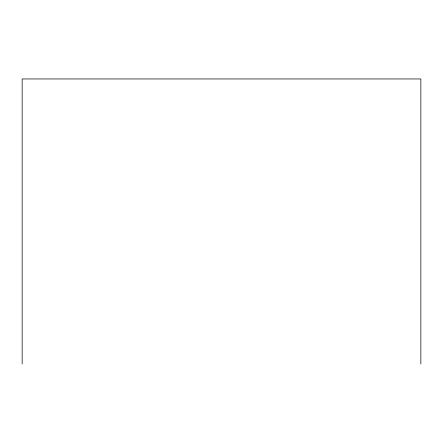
<?xml version="1.0" encoding="UTF-8"?>
<svg xmlns="http://www.w3.org/2000/svg" width="443" height="443" viewBox="0 0 443 443"><rect width="100%" height="100%" fill="white"/><g stroke="black" fill="none" stroke-linecap="round" stroke-linejoin="round"><path stroke-width="0.66" d="M420.85 364.041L420.85 78.959L22.15 78.959L22.15 364.041"/></g></svg>
